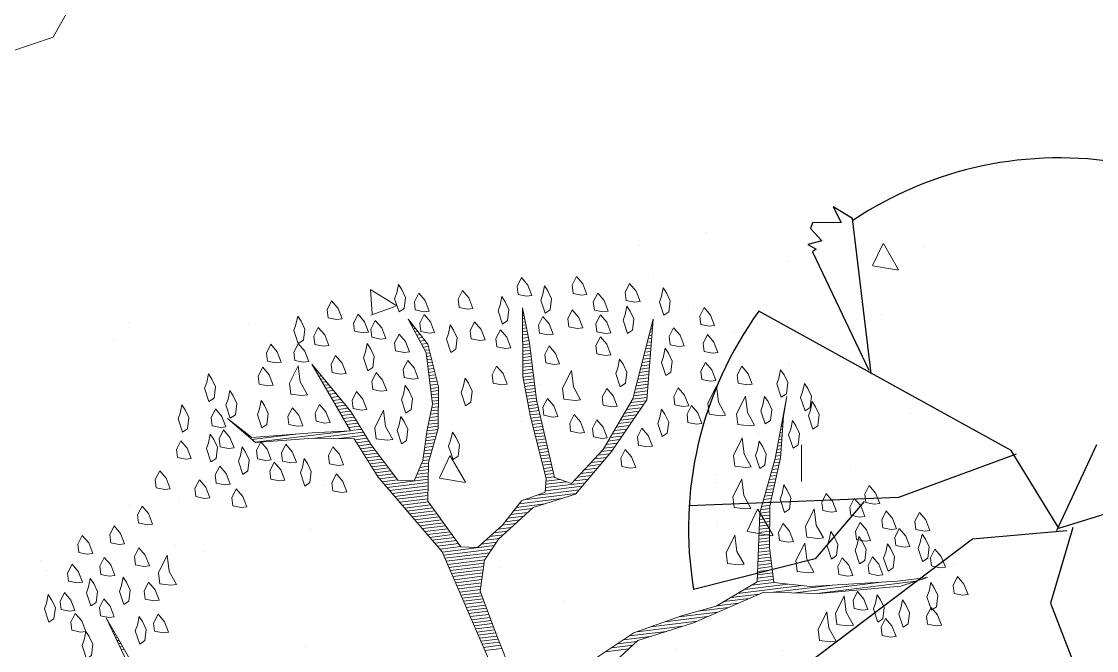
# Model space of a CAD drawing. Header units: millimetres. Extents: x 111 to 1506, y 14 to 566.
# Drawn here: x 298.849 to 301.176, y 81.166 to 82.528 of the extents above; entities that cross this region are included whole.
import ezdxf

# ---------------------------------------------------------------- set-up
doc = ezdxf.new("R2010")
doc.units = ezdxf.units.MM
doc.layers.add('ARBOLES', color=78, linetype='Continuous', lineweight=5)
doc.layers.add('mobiliario', color=45, linetype='Continuous', lineweight=13)
doc.layers.add('fer', color=8, linetype='Continuous')

# ---------------------------------------------------------------- blocks, each defined once
blk = doc.blocks.new('persona 2')
at = {"layer": 'mobiliario', "color": 32, "lineweight": 9}
for p, q in [((768302.5569, 8993267.3259), (768302.6311, 8993267.3463)), ((768302.6311, 8993267.3463), (768302.7096, 8993267.3066))]:
    blk.add_line(p, q, dxfattribs=at)
blk = doc.blocks.new('bloque1')
at = {"layer": 'mobiliario', "xscale": 0.75, "yscale": 0.75, "zscale": 0.75}
blk.add_blockref('persona 2', (-575969.748, -6744931.9903), dxfattribs=at)
blk = doc.blocks.new('A$C772F565F')
at = {"layer": 'mobiliario', "lineweight": 13, "xscale": 1.506646428533565, "yscale": 1.506646428533565, "zscale": 1.506646428533565}
blk.add_blockref('bloque1', (-385.6239, -26.38), dxfattribs=at)
blk = doc.blocks.new('gol')
at = {"layer": 'fer', "color": 97}
for p, q in [((1376.159, 202.6317), (1376.4085, 202.8276)), ((1376.159, 202.6317), (1376.4085, 202.8276)), ((1375.9986, 202.602), (1375.9214, 202.7148)), ((1375.9986, 202.602), (1375.9214, 202.7148)), ((1375.9879, 202.6299), (1376.159, 202.6317)), ((1375.9879, 202.6299), (1376.159, 202.6317)), ((1376.0042, 202.5989), (1375.8011, 202.6271)), ((1376.0042, 202.5989), (1375.8011, 202.6271)), ((1375.9986, 202.6198), (1376.0759, 202.4298)), ((1375.9986, 202.6198), (1376.0759, 202.4298)), ((1375.9986, 202.602), (1375.8679, 202.4536)), ((1375.9986, 202.602), (1375.8679, 202.4536)), ((1375.8724, 202.4666), (1376.0361, 202.2505)), ((1375.8724, 202.4666), (1376.0361, 202.2505)), ((1375.8679, 202.4536), (1375.7387, 201.8433)), ((1375.8679, 202.4536), (1375.7387, 201.8433)), ((1376.0759, 202.4298), (1376.4442, 202.1627)), ((1376.0759, 202.4298), (1376.4442, 202.1627)), ((1376.0361, 202.2505), (1376.1861, 201.8222)), ((1376.0361, 202.2505), (1376.1861, 201.8222)), ((1376.0662, 202.1813), (1376.2163, 202.1169)), ((1376.0662, 202.1813), (1376.2163, 202.1169)), ((1375.7966, 202.1152), (1375.4877, 201.9786)), ((1375.7966, 202.1152), (1375.4877, 201.9786)), ((1375.582, 201.9167), (1375.7912, 202.1084)), ((1375.582, 201.9167), (1375.7912, 202.1084)), ((1376.2163, 202.1169), (1376.3564, 201.8842)), ((1376.2163, 202.1169), (1376.3564, 201.8842)), ((1375.4877, 201.9786), (1375.4758, 201.9311)), ((1375.4877, 201.9786), (1375.4758, 201.9311)), ((1375.4758, 201.9311), (1375.5034, 201.9576)), ((1375.4758, 201.9311), (1375.5034, 201.9576)), ((1375.5034, 201.9576), (1375.5225, 201.8982)), ((1375.5034, 201.9576), (1375.5225, 201.8982)), ((1375.5353, 201.8982), (1375.5533, 201.929)), ((1375.5353, 201.8982), (1375.5533, 201.929)), ((1375.5533, 201.929), (1375.5703, 201.9024)), ((1375.5533, 201.929), (1375.5703, 201.9024)), ((1375.5703, 201.9024), (1375.5745, 201.9226)), ((1375.5703, 201.9024), (1375.5745, 201.9226)), ((1375.5225, 201.8982), (1375.5353, 201.8982)), ((1375.5225, 201.8982), (1375.5353, 201.8982))]:
    blk.add_line(p, q, dxfattribs=at)
for start, end in [(187.0362, 230.8056), (187.0362, 230.8056), (238.0568, 238.7015), (238.0568, 238.7015), (251.0921, 296.4905), (251.0921, 296.4905)]:
    blk.add_arc((1375.9986, 202.602), 0.802, start, end, dxfattribs=at)
blk = doc.blocks.new('*X16')
at = {"color": 0}
for p, q in [((17.5775, 17.92), (17.578, 17.92)), ((17.5814, 17.91), (17.584, 17.91)), ((17.5852, 17.9), (17.59, 17.9)), ((17.9321, 17.9), (17.9348, 17.9)), ((17.9333, 17.91), (17.9341, 17.91)), ((17.5891, 17.89), (17.596, 17.89)), ((17.5929, 17.88), (17.602, 17.88)), ((17.5967, 17.87), (17.608, 17.87)), ((17.9285, 17.87), (17.9371, 17.87)), ((17.9297, 17.88), (17.9364, 17.88)), ((17.9309, 17.89), (17.9356, 17.89)), ((17.6006, 17.86), (17.614, 17.86)), ((17.6044, 17.85), (17.62, 17.85)), ((17.6083, 17.84), (17.626, 17.84)), ((17.6121, 17.83), (17.6285, 17.83)), ((17.9237, 17.83), (17.9402, 17.83)), ((17.9249, 17.84), (17.9395, 17.84)), ((17.9261, 17.85), (17.9387, 17.85)), ((17.9273, 17.86), (17.9379, 17.86)), ((17.2621, 17.82), (17.2622, 17.82)), ((17.2663, 17.81), (17.2685, 17.81)), ((17.2706, 17.8), (17.2748, 17.8)), ((17.616, 17.82), (17.6298, 17.82)), ((17.6191, 17.81), (17.631, 17.81)), ((17.6191, 17.8), (17.6323, 17.8)), ((17.9201, 17.8), (17.9423, 17.8)), ((17.9213, 17.81), (17.9418, 17.81)), ((17.9225, 17.82), (17.941, 17.82)), ((18.3221, 17.8), (18.3275, 17.8)), ((18.3261, 17.81), (18.3296, 17.81)), ((18.33, 17.82), (18.3316, 17.82)), ((17.2748, 17.79), (17.2811, 17.79)), ((17.279, 17.78), (17.2874, 17.78)), ((17.2832, 17.77), (17.2937, 17.77)), ((17.6191, 17.79), (17.6335, 17.79)), ((17.6191, 17.78), (17.6348, 17.78)), ((17.6191, 17.77), (17.636, 17.77)), ((17.9165, 17.77), (17.9423, 17.77)), ((17.9177, 17.78), (17.9423, 17.78)), ((17.9189, 17.79), (17.9423, 17.79)), ((18.3104, 17.77), (18.3213, 17.77)), ((18.3143, 17.78), (18.3234, 17.78)), ((18.3182, 17.79), (18.3254, 17.79)), ((17.2875, 17.76), (17.3001, 17.76)), ((17.2917, 17.75), (17.3064, 17.75)), ((17.2959, 17.74), (17.3127, 17.74)), ((17.3002, 17.73), (17.319, 17.73)), ((17.6191, 17.76), (17.6373, 17.76)), ((17.6191, 17.75), (17.6385, 17.75)), ((17.6191, 17.74), (17.6398, 17.74)), ((17.6191, 17.73), (17.641, 17.73)), ((17.9117, 17.73), (17.9423, 17.73)), ((17.9129, 17.74), (17.9423, 17.74)), ((17.9141, 17.75), (17.9423, 17.75)), ((17.9153, 17.76), (17.9423, 17.76)), ((18.2946, 17.73), (18.313, 17.73)), ((18.2986, 17.74), (18.3151, 17.74)), ((18.3025, 17.75), (18.3171, 17.75)), ((18.3064, 17.76), (18.3192, 17.76)), ((17.3044, 17.72), (17.3253, 17.72)), ((17.3086, 17.71), (17.3316, 17.71)), ((17.3129, 17.7), (17.3379, 17.7)), ((17.6191, 17.72), (17.6423, 17.72)), ((17.6191, 17.71), (17.6435, 17.71)), ((17.6191, 17.7), (17.6445, 17.7)), ((17.9083, 17.7), (17.9423, 17.7)), ((17.9093, 17.71), (17.9423, 17.71)), ((17.9105, 17.72), (17.9423, 17.72)), ((18.2829, 17.7), (18.3068, 17.7)), ((18.2868, 17.71), (18.3089, 17.71)), ((18.2907, 17.72), (18.3109, 17.72)), ((16.9852, 17.68), (16.9856, 17.68)), ((16.9942, 17.67), (16.9956, 17.67)), ((17.0032, 17.66), (17.0056, 17.66)), ((17.3171, 17.69), (17.3443, 17.69)), ((17.3213, 17.68), (17.3506, 17.68)), ((17.3256, 17.67), (17.3569, 17.67)), ((17.3298, 17.66), (17.3632, 17.66)), ((17.6191, 17.69), (17.6431, 17.69)), ((17.6191, 17.68), (17.6418, 17.68)), ((17.6191, 17.67), (17.6405, 17.67)), ((17.6191, 17.66), (17.6391, 17.66)), ((17.909, 17.69), (17.9423, 17.69)), ((17.9097, 17.68), (17.9423, 17.68)), ((17.9103, 17.67), (17.9423, 17.67)), ((17.911, 17.66), (17.9423, 17.66)), ((18.2671, 17.66), (18.2985, 17.66)), ((18.2711, 17.67), (18.3006, 17.67)), ((18.275, 17.68), (18.3027, 17.68)), ((18.2789, 17.69), (18.3047, 17.69)), ((17.0122, 17.65), (17.0156, 17.65)), ((17.0212, 17.64), (17.0256, 17.64)), ((17.0302, 17.63), (17.0356, 17.63)), ((17.334, 17.65), (17.368, 17.65)), ((17.3382, 17.64), (17.3727, 17.64)), ((17.3425, 17.63), (17.3773, 17.63)), ((17.6124, 17.63), (17.6351, 17.63)), ((17.6157, 17.64), (17.6365, 17.64)), ((17.619, 17.65), (17.6378, 17.65)), ((17.9117, 17.65), (17.9423, 17.65)), ((17.9123, 17.64), (17.9423, 17.64)), ((17.913, 17.63), (17.9423, 17.63)), ((18.2554, 17.63), (18.2923, 17.63)), ((18.2593, 17.64), (18.2944, 17.64)), ((18.2632, 17.65), (18.2965, 17.65)), ((17.0392, 17.62), (17.0456, 17.62)), ((17.0482, 17.61), (17.1861, 17.61)), ((17.0572, 17.6), (17.3444, 17.6)), ((17.3467, 17.62), (17.3819, 17.62)), ((17.3509, 17.61), (17.3865, 17.61)), ((17.3552, 17.6), (17.3911, 17.6)), ((17.6024, 17.6), (17.6311, 17.6)), ((17.6057, 17.61), (17.6325, 17.61)), ((17.6091, 17.62), (17.6338, 17.62)), ((17.9137, 17.62), (17.9428, 17.62)), ((17.9143, 17.61), (17.9438, 17.61)), ((17.915, 17.6), (17.9448, 17.6)), ((18.2436, 17.6), (18.2861, 17.6)), ((18.2475, 17.61), (18.2882, 17.61)), ((18.2514, 17.62), (18.2903, 17.62)), ((17.2417, 17.59), (17.3957, 17.59)), ((17.3167, 17.58), (17.4003, 17.58)), ((17.3657, 17.57), (17.405, 17.57)), ((17.3704, 17.56), (17.4096, 17.56)), ((17.5899, 17.56), (17.6219, 17.56)), ((17.5926, 17.57), (17.6261, 17.57)), ((17.5957, 17.58), (17.6285, 17.58)), ((17.5991, 17.59), (17.6298, 17.59)), ((17.9157, 17.59), (17.9459, 17.59)), ((17.9163, 17.58), (17.9469, 17.58)), ((17.9172, 17.57), (17.9479, 17.57)), ((17.9186, 17.56), (17.949, 17.56)), ((18.2164, 17.56), (18.2628, 17.56)), ((18.2241, 17.57), (18.2717, 17.57)), ((18.2317, 17.58), (18.2805, 17.58)), ((18.2394, 17.59), (18.284, 17.59)), ((17.3751, 17.55), (17.4142, 17.55)), ((17.3797, 17.54), (17.4197, 17.54)), ((17.3844, 17.53), (17.4254, 17.53)), ((17.5817, 17.53), (17.6094, 17.53)), ((17.5844, 17.54), (17.6136, 17.54)), ((17.5872, 17.55), (17.6178, 17.55)), ((17.9199, 17.55), (17.95, 17.55)), ((17.9212, 17.54), (17.951, 17.54)), ((17.9225, 17.53), (17.9521, 17.53)), ((18.1935, 17.53), (18.2364, 17.53)), ((18.2011, 17.54), (18.2452, 17.54)), ((18.2088, 17.55), (18.254, 17.55)), ((18.7131, 17.53), (18.7134, 17.53)), ((17.3891, 17.52), (17.4311, 17.52)), ((17.3937, 17.51), (17.4369, 17.51)), ((17.3984, 17.5), (17.4426, 17.5)), ((17.5735, 17.5), (17.5969, 17.5)), ((17.5762, 17.51), (17.6011, 17.51)), ((17.579, 17.52), (17.6053, 17.52)), ((17.9238, 17.52), (17.9531, 17.52)), ((17.9251, 17.51), (17.9541, 17.51)), ((17.9264, 17.5), (17.9552, 17.5)), ((18.1706, 17.5), (18.2099, 17.5)), ((18.1782, 17.51), (18.2187, 17.51)), ((18.1858, 17.52), (18.2276, 17.52)), ((18.7035, 17.5), (18.7048, 17.5)), ((18.7067, 17.51), (18.7077, 17.51)), ((18.7099, 17.52), (18.7105, 17.52)), ((17.4031, 17.49), (17.4483, 17.49)), ((17.4077, 17.48), (17.454, 17.48)), ((17.4124, 17.47), (17.4597, 17.47)), ((17.4171, 17.46), (17.4654, 17.46)), ((17.5566, 17.46), (17.5834, 17.46)), ((17.5623, 17.47), (17.5849, 17.47)), ((17.568, 17.48), (17.5886, 17.48)), ((17.5708, 17.49), (17.5928, 17.49)), ((17.9277, 17.49), (17.9562, 17.49)), ((17.929, 17.48), (17.9572, 17.48)), ((17.9303, 17.47), (17.9583, 17.47)), ((17.9316, 17.46), (17.9593, 17.46)), ((18.14, 17.46), (18.1746, 17.46)), ((18.1476, 17.47), (18.1834, 17.47)), ((18.1553, 17.48), (18.1923, 17.48)), ((18.1629, 17.49), (18.2011, 17.49)), ((18.6908, 17.46), (18.6951, 17.46)), ((18.694, 17.47), (18.6971, 17.47)), ((18.6971, 17.48), (18.6991, 17.48)), ((18.7003, 17.49), (18.7019, 17.49)), ((17.4217, 17.45), (17.4711, 17.45)), ((17.4276, 17.44), (17.4769, 17.44)), ((17.4343, 17.43), (17.4826, 17.43)), ((17.5394, 17.43), (17.5792, 17.43)), ((17.5452, 17.44), (17.5806, 17.44)), ((17.5509, 17.45), (17.582, 17.45)), ((17.9329, 17.45), (17.9604, 17.45)), ((17.9342, 17.44), (17.9614, 17.44)), ((17.9355, 17.43), (17.9624, 17.43)), ((18.1103, 17.43), (18.1467, 17.43)), ((18.1221, 17.44), (18.157, 17.44)), ((18.1323, 17.45), (18.1658, 17.45)), ((18.6812, 17.43), (18.6891, 17.43)), ((18.6844, 17.44), (18.6911, 17.44)), ((18.6876, 17.45), (18.6931, 17.45)), ((17.441, 17.42), (17.5777, 17.42)), ((17.4476, 17.41), (17.5763, 17.41)), ((17.4543, 17.4), (17.5749, 17.4)), ((17.9368, 17.42), (17.9635, 17.42)), ((17.9381, 17.41), (17.9645, 17.41)), ((17.9394, 17.4), (17.9655, 17.4)), ((18.0748, 17.4), (18.1146, 17.4)), ((18.0867, 17.41), (18.1253, 17.41)), ((18.0985, 17.42), (18.136, 17.42)), ((18.6717, 17.4), (18.6831, 17.4)), ((18.6749, 17.41), (18.6851, 17.41)), ((18.6781, 17.42), (18.6871, 17.42)), ((17.461, 17.39), (17.5734, 17.39)), ((17.4676, 17.38), (17.572, 17.38)), ((17.4743, 17.37), (17.5706, 17.37)), ((17.481, 17.36), (17.5692, 17.36)), ((17.9387, 17.36), (18.004, 17.36)), ((17.9407, 17.39), (17.9666, 17.39)), ((17.9407, 17.37), (17.984, 17.37)), ((17.942, 17.38), (17.9676, 17.38)), ((18.0276, 17.36), (18.0717, 17.36)), ((18.0394, 17.37), (18.0824, 17.37)), ((18.0512, 17.38), (18.0931, 17.38)), ((18.063, 17.39), (18.1038, 17.39)), ((18.659, 17.36), (18.6751, 17.36)), ((18.6621, 17.37), (18.6771, 17.37)), ((18.6653, 17.38), (18.6791, 17.38)), ((18.6685, 17.39), (18.6811, 17.39)), ((17.4876, 17.35), (17.5695, 17.35)), ((17.4943, 17.34), (17.5751, 17.34)), ((17.501, 17.33), (17.5807, 17.33)), ((17.9087, 17.33), (18.0396, 17.33)), ((17.9347, 17.34), (18.0503, 17.34)), ((17.9367, 17.35), (18.061, 17.35)), ((18.6471, 17.33), (18.6656, 17.33)), ((18.6513, 17.34), (18.6692, 17.34)), ((18.6555, 17.35), (18.6727, 17.35)), ((17.5076, 17.32), (17.5862, 17.32)), ((17.5143, 17.31), (17.5918, 17.31)), ((17.521, 17.3), (17.5973, 17.3)), ((17.8387, 17.3), (17.9283, 17.3)), ((17.8487, 17.31), (17.9816, 17.31)), ((17.8637, 17.32), (18.0288, 17.32)), ((18.6345, 17.3), (18.6551, 17.3)), ((18.6387, 17.31), (18.6586, 17.31)), ((18.6429, 17.32), (18.6621, 17.32)), ((17.5276, 17.29), (17.6029, 17.29)), ((17.5343, 17.28), (17.6084, 17.28)), ((17.541, 17.27), (17.614, 17.27)), ((17.5476, 17.26), (17.6195, 17.26)), ((17.7987, 17.26), (17.845, 17.26)), ((17.8087, 17.27), (17.859, 17.27)), ((17.8187, 17.28), (17.873, 17.28)), ((17.8287, 17.29), (17.887, 17.29)), ((18.6176, 17.26), (18.6409, 17.26)), ((18.6218, 17.27), (18.6445, 17.27)), ((18.626, 17.28), (18.648, 17.28)), ((18.6303, 17.29), (18.6515, 17.29)), ((17.5543, 17.25), (17.6251, 17.25)), ((17.561, 17.24), (17.6307, 17.24)), ((17.5676, 17.23), (17.6362, 17.23)), ((17.7599, 17.23), (17.803, 17.23)), ((17.7741, 17.24), (17.817, 17.24)), ((17.7884, 17.25), (17.831, 17.25)), ((18.605, 17.23), (18.6303, 17.23)), ((18.6092, 17.24), (18.6339, 17.24)), ((18.6134, 17.25), (18.6374, 17.25)), ((17.5743, 17.22), (17.6418, 17.22)), ((17.581, 17.21), (17.6473, 17.21)), ((17.5876, 17.2), (17.6529, 17.2)), ((17.717, 17.2), (17.7653, 17.2)), ((17.7313, 17.21), (17.775, 17.21)), ((17.7456, 17.22), (17.789, 17.22)), ((18.5924, 17.2), (18.6215, 17.2)), ((18.5966, 17.21), (18.6233, 17.21)), ((18.6008, 17.22), (18.6268, 17.22)), ((17.5939, 17.19), (17.7568, 17.19)), ((17.5968, 17.18), (17.7482, 17.18)), ((17.5998, 17.17), (17.7396, 17.17)), ((17.6027, 17.16), (17.731, 17.16)), ((18.5837, 17.16), (18.6162, 17.16)), ((18.5853, 17.17), (18.6175, 17.17)), ((18.5868, 17.18), (18.6189, 17.18)), ((18.5884, 17.19), (18.6202, 17.19)), ((17.6056, 17.15), (17.7225, 17.15)), ((17.6085, 17.14), (17.7189, 17.14)), ((17.6115, 17.13), (17.7161, 17.13)), ((18.5789, 17.13), (18.6122, 17.13)), ((18.5805, 17.14), (18.6135, 17.14)), ((18.5821, 17.15), (18.6149, 17.15)), ((16.5321, 17.11), (16.5325, 17.11)), ((16.5355, 17.1), (16.5367, 17.1)), ((17.6144, 17.12), (17.7134, 17.12)), ((17.6173, 17.11), (17.7107, 17.11)), ((17.6203, 17.1), (17.7079, 17.1)), ((18.5742, 17.1), (18.6082, 17.1)), ((18.5758, 17.11), (18.6095, 17.11)), ((18.5774, 17.12), (18.6109, 17.12)), ((16.5388, 17.09), (16.5409, 17.09)), ((16.5421, 17.08), (16.5451, 17.08)), ((16.5454, 17.07), (16.5493, 17.07)), ((16.5488, 17.06), (16.5535, 17.06)), ((17.6232, 17.09), (17.7052, 17.09)), ((17.6261, 17.08), (17.7025, 17.08)), ((17.629, 17.07), (17.6998, 17.07)), ((17.632, 17.06), (17.697, 17.06)), ((18.5679, 17.06), (18.6056, 17.06)), ((18.5695, 17.07), (18.6056, 17.07)), ((18.571, 17.08), (18.6056, 17.08)), ((18.5726, 17.09), (18.6069, 17.09)), ((16.5521, 17.05), (16.5577, 17.05)), ((16.5554, 17.04), (16.5619, 17.04)), ((16.5588, 17.03), (16.566, 17.03)), ((17.6349, 17.05), (17.6968, 17.05)), ((17.6378, 17.04), (17.6992, 17.04)), ((17.6407, 17.03), (17.7015, 17.03)), ((18.5632, 17.03), (18.6056, 17.03)), ((18.5647, 17.04), (18.6056, 17.04)), ((18.5663, 17.05), (18.6056, 17.05)), ((16.5621, 17.02), (16.5702, 17.02)), ((16.5654, 17.01), (16.5744, 17.01)), ((17.6437, 17.02), (17.7039, 17.02)), ((17.6466, 17.01), (17.7062, 17.01)), ((17.6495, 17), (17.7086, 17)), ((18.5582, 17), (18.6056, 17)), ((18.5598, 17.01), (18.6056, 17.01)), ((18.5615, 17.02), (18.6056, 17.02)), ((17.6524, 16.99), (17.7109, 16.99)), ((17.6554, 16.98), (17.7133, 16.98)), ((17.6583, 16.97), (17.7156, 16.97)), ((17.6612, 16.96), (17.718, 16.96)), ((18.5125, 16.96), (18.6485, 16.96)), ((18.5353, 16.97), (18.6056, 16.97)), ((18.5548, 16.98), (18.6056, 16.98)), ((18.5565, 16.99), (18.6056, 16.99)), ((17.6642, 16.95), (17.7204, 16.95)), ((17.6671, 16.94), (17.7227, 16.94)), ((17.67, 16.93), (17.7251, 16.93)), ((18.4439, 16.93), (18.523, 16.93)), ((18.4668, 16.94), (18.5567, 16.94)), ((18.4896, 16.95), (18.6918, 16.95)), ((18.6009, 16.94), (18.7864, 16.94)), ((18.6675, 16.93), (18.9464, 16.93)), ((17.6729, 16.92), (17.7274, 16.92)), ((17.6759, 16.91), (17.7298, 16.91)), ((17.6788, 16.9), (17.7324, 16.9)), ((18.2995, 16.9), (18.4217, 16.9)), ((18.3608, 16.91), (18.4555, 16.91)), ((18.4211, 16.92), (18.4892, 16.92)), ((18.7342, 16.92), (19.0449, 16.92)), ((17.6817, 16.89), (17.7351, 16.89)), ((17.6846, 16.88), (17.7378, 16.88)), ((17.6876, 16.87), (17.7404, 16.87)), ((18.1392, 16.86), (18.2561, 16.86)), ((18.1645, 16.87), (18.3086, 16.87)), ((18.2095, 16.88), (18.3542, 16.88)), ((18.2545, 16.89), (18.388, 16.89)), ((18.0792, 16.83), (18.1463, 16.83)), ((18.0992, 16.84), (18.1601, 16.84)), ((18.1192, 16.85), (18.2036, 16.85)), ((18.0592, 16.82), (18.1324, 16.82))]:
    blk.add_line(p, q, dxfattribs=at)
blk = doc.blocks.new('E1E')
at = {"layer": 'ARBOLES', "ltscale": 0.2}
for p, q in [((96.3063, 58.1771), (96.3063, 58.1771)), ((97.0096, 58.183), (97.0096, 58.183)), ((97.032, 58.1625), (97.032, 58.1625)), ((96.7075, 58.0206), (96.7075, 58.0206)), ((96.6306, 58.0145), (96.6306, 58.0145)), ((95.5753, 57.9605), (95.5753, 57.9605)), ((96.8535, 57.957), (96.8535, 57.957)), ((96.7329, 57.9133), (96.7329, 57.9133)), ((95.3825, 57.8989), (95.3825, 57.8989)), ((95.6956, 57.8639), (95.6956, 57.8639)), ((96.3831, 57.8787), (96.3831, 57.8787)), ((95.8816, 57.8288), (95.8816, 57.8288)), ((95.1169, 57.82), (95.1169, 57.82)), ((96.3808, 57.7588), (96.3808, 57.7588)), ((96.0586, 57.7367), (96.0586, 57.7367)), ((96.5308, 57.6837), (96.5308, 57.6837)), ((96.0916, 57.5886), (96.0336, 57.6433)), ((96.1011, 57.6524), (96.0338, 57.644)), ((96.0922, 57.5891), (96.1014, 57.6522)), ((96.5309, 57.6553), (96.5309, 57.6553)), ((94.9516, 57.6149), (94.9516, 57.6149)), ((95.7341, 57.5948), (95.7341, 57.5948)), ((95.2942, 57.551), (95.227, 57.5425)), ((95.2854, 57.4877), (95.2946, 57.5508)), ((95.3729, 57.5622), (95.3729, 57.5622)), ((97.0189, 57.5576), (97.0189, 57.5576)), ((95.2847, 57.4872), (95.2267, 57.5419)), ((96.9955, 57.5021), (96.9955, 57.5021)), ((94.7552, 57.4724), (94.7552, 57.4724)), ((95.4096, 57.4529), (95.4096, 57.4529)), ((95.4163, 57.4332), (95.4163, 57.4332)), ((95.9403, 57.448), (95.9403, 57.448)), ((96.6945, 57.4157), (96.6945, 57.4157)), ((95.2247, 57.2935), (95.1969, 57.385)), ((95.2543, 57.4023), (95.2543, 57.4023)), ((96.4995, 57.3914), (96.4995, 57.3914)), ((95.7535, 57.3323), (95.7535, 57.3323)), ((95.9202, 57.3422), (95.9202, 57.3422)), ((95.0851, 57.311), (95.0851, 57.311)), ((95.3415, 57.2983), (95.3415, 57.2983)), ((96.3968, 57.2987), (96.3421, 57.2587)), ((96.4168, 57.2351), (96.3942, 57.2948)), ((96.37, 57.2738), (96.37, 57.2738)), ((96.2526, 57.2622), (96.2526, 57.2622)), ((96.4161, 57.2358), (96.3388, 57.2555)), ((94.9776, 57.1326), (94.9776, 57.1326)), ((96.0455, 57.1319), (96.0455, 57.1319)), ((95.3165, 57.1024), (95.3165, 57.1024)), ((95.4768, 57.0625), (95.4768, 57.0625)), ((95.5976, 57.0405), (95.5976, 57.0405)), ((95.721, 56.99), (95.721, 56.99)), ((95.1247, 56.908), (95.1247, 56.908)), ((95.7812, 56.9208), (95.7812, 56.9208)), ((95.3965, 56.8481), (95.3965, 56.8481)), ((95.6238, 56.8379), (95.6238, 56.8379)), ((95.1839, 56.7935), (95.1166, 56.785)), ((95.175, 56.7302), (95.1842, 56.7933)), ((95.1744, 56.7297), (95.1164, 56.7844)), ((95.072, 56.7062), (95.072, 56.7062))]:
    blk.add_line(p, q, dxfattribs=at)
for points in [[(96.6509, 58.4184), (96.8252, 58.2544), (96.6733, 58.4206)], [(95.5632, 58.0431), (95.4838, 57.9065), (95.3588, 57.8196), (95.2064, 57.6894), (95.0676, 57.651), (94.8696, 57.5706), (94.8103, 57.5286), (94.8819, 57.5605), (95.0958, 57.6402), (95.189, 57.6583), (95.2267, 57.5738), (95.2571, 57.4704), (95.2673, 57.3425), (95.2913, 57.2362), (95.2985, 57.1849), (95.2803, 57.3482), (95.2773, 57.495), (95.2418, 57.6273), (95.231, 57.6692), (95.3147, 57.761), (95.3935, 57.8117), (95.499, 57.8898), (95.6102, 58.0251)], [(95.7692, 58.0881), (95.8387, 58.0021), (95.9139, 57.9032), (95.9263, 57.8229), (95.9075, 57.76), (95.8454, 57.6544), (95.75, 57.5886), (95.693, 57.4541), (95.6447, 57.3001), (95.6897, 57.0941), (95.6801, 57.308), (95.7154, 57.4563), (95.7681, 57.5655), (95.8158, 57.5633), (95.9193, 57.3834), (95.9802, 57.2468), (96.0243, 57.1651), (95.9714, 57.3364), (95.9215, 57.4311), (95.8354, 57.572), (95.8274, 57.6074), (95.8801, 57.6465), (95.909, 57.7217), (95.9538, 57.7962), (95.9957, 57.8071), (96.1128, 57.719), (96.1404, 57.6221), (96.1426, 57.5296), (96.173, 57.4262), (96.2324, 57.3279), (96.3004, 57.2803), (96.2302, 57.3504), (96.1752, 57.4739), (96.1686, 57.5412), (96.1563, 57.6214), (96.162, 57.6785), (96.2039, 57.6894), (96.2965, 57.6215), (96.3732, 57.5543), (96.5063, 57.4655), (96.3594, 57.6027), (96.4534, 57.6368), (96.5994, 57.694), (96.6746, 57.6651), (96.5871, 57.7041), (96.4476, 57.6498), (96.3442, 57.6194), (96.2553, 57.6966), (96.0383, 57.8338), (95.8415, 58.0658)]]:
    blk.add_lwpolyline(points, dxfattribs=at)
for points in [[(96.8635, 58.326), (96.8642, 58.3419), (96.8432, 58.3715), (96.8331, 58.3592), (96.8382, 58.3303), (96.8534, 58.3137), (96.8657, 58.3036)], [(96.8787, 58.3094), (96.9011, 58.3116), (96.9098, 58.292), (96.9055, 58.2667), (96.8838, 58.2805), (96.8657, 58.3036)], [(96.985, 58.2632), (96.9857, 58.2791), (96.9647, 58.3087), (96.9546, 58.2964), (96.9597, 58.2675), (96.9749, 58.2509), (96.9872, 58.2408)], [(96.7421, 58.2486), (96.7428, 58.2645), (96.7218, 58.2941), (96.7117, 58.2818), (96.7168, 58.2529), (96.732, 58.2363), (96.7443, 58.2261)], [(96.672, 58.2485), (96.6944, 58.2507), (96.7031, 58.2312), (96.6988, 58.2059), (96.6771, 58.2196), (96.659, 58.2427)], [(96.8187, 58.2515), (96.8411, 58.2537), (96.8498, 58.2342), (96.8455, 58.2089), (96.8238, 58.2226), (96.8057, 58.2457)], [(96.9214, 58.266), (96.9438, 58.2682), (96.9525, 58.2487), (96.9481, 58.2234), (96.9264, 58.2371), (96.9084, 58.2602)], [(96.8925, 58.1908), (96.8932, 58.2067), (96.8722, 58.2364), (96.8621, 58.2241), (96.8672, 58.1951), (96.8824, 58.1785), (96.8947, 58.1684)], [(96.8116, 58.1626), (96.8123, 58.1785), (96.7913, 58.2081), (96.7812, 58.1958), (96.7863, 58.1669), (96.8014, 58.1503), (96.8137, 58.1402)], [(96.9243, 58.1894), (96.9467, 58.1916), (96.9554, 58.1721), (96.9511, 58.1468), (96.9294, 58.1605), (96.9113, 58.1836)], [(96.7197, 58.1762), (96.7422, 58.1784), (96.7508, 58.1589), (96.7465, 58.1336), (96.7248, 58.1473), (96.7067, 58.1705)], [(96.8492, 58.1481), (96.8716, 58.1503), (96.8803, 58.1308), (96.8759, 58.1055), (96.8542, 58.1192), (96.8362, 58.1423)], [(96.6887, 58.1235), (96.7176, 58.1285), (96.7292, 58.1025), (96.7206, 58.0519), (96.7032, 58.0909), (96.6757, 58.1177)], [(96.9208, 58.1099), (96.9432, 58.1121), (96.9518, 58.0926), (96.9475, 58.0672), (96.9258, 58.081), (96.9077, 58.1041)], [(96.7704, 58.0975), (96.7928, 58.0997), (96.8015, 58.0802), (96.7972, 58.0549), (96.7755, 58.0686), (96.7574, 58.0917)], [(96.8485, 58.0621), (96.8709, 58.0643), (96.8796, 58.0448), (96.8753, 58.0195), (96.8536, 58.0332), (96.8355, 58.0563)], [(96.7943, 57.9912), (96.8167, 57.9934), (96.8254, 57.9739), (96.8211, 57.9486), (96.7994, 57.9623), (96.7813, 57.9854)], [(96.6715, 57.882), (96.6939, 57.8842), (96.7026, 57.8647), (96.6983, 57.8394), (96.6766, 57.8531), (96.6585, 57.8762)], [(96.7771, 57.89), (96.7995, 57.8922), (96.8082, 57.8727), (96.8038, 57.8474), (96.7821, 57.8611), (96.764, 57.8842)], [(96.5725, 57.8769), (96.5949, 57.879), (96.6036, 57.8595), (96.5993, 57.8342), (96.5776, 57.848), (96.5595, 57.8711)], [(96.6311, 57.8328), (96.6535, 57.835), (96.6622, 57.8155), (96.6578, 57.7902), (96.6362, 57.8039), (96.6181, 57.827)], [(96.7475, 57.7989), (96.7699, 57.8011), (96.7786, 57.7816), (96.7743, 57.7563), (96.7526, 57.77), (96.7345, 57.7931)], [(96.4511, 57.7293), (96.4519, 57.7452), (96.4309, 57.7748), (96.4208, 57.7625), (96.4258, 57.7336), (96.441, 57.717), (96.4533, 57.7069)], [(96.4981, 57.7814), (96.5205, 57.7836), (96.5292, 57.7641), (96.5249, 57.7388), (96.5032, 57.7525), (96.4851, 57.7756)], [(96.6145, 57.7475), (96.6152, 57.7634), (96.5942, 57.793), (96.5841, 57.7807), (96.5892, 57.7518), (96.6044, 57.7352), (96.6167, 57.7251)], [(96.7034, 57.7403), (96.7041, 57.7562), (96.6832, 57.7859), (96.673, 57.7736), (96.6781, 57.7446), (96.6933, 57.728), (96.7056, 57.7179)], [(95.0025, 57.7623), (95.0314, 57.7674), (95.0429, 57.7413), (95.0343, 57.6907), (95.0169, 57.7298), (94.9894, 57.7565)], [(96.3347, 57.7632), (96.3571, 57.7654), (96.3658, 57.7459), (96.3615, 57.7206), (96.3398, 57.7343), (96.3217, 57.7574)], [(96.5473, 57.7409), (96.5697, 57.7431), (96.5784, 57.7236), (96.5741, 57.6983), (96.5524, 57.712), (96.5343, 57.7351)], [(96.6492, 57.7396), (96.6716, 57.7417), (96.6803, 57.7222), (96.676, 57.6969), (96.6543, 57.7107), (96.6362, 57.7338)], [(94.9714, 57.7095), (95.0003, 57.7146), (95.0119, 57.6885), (95.0033, 57.6379), (94.9859, 57.677), (94.9584, 57.7037)], [(96.483, 57.7279), (96.5054, 57.7301), (96.5141, 57.7106), (96.5097, 57.6853), (96.488, 57.699), (96.4699, 57.7221)], [(96.7967, 57.6883), (96.7974, 57.7042), (96.7764, 57.7339), (96.7663, 57.7216), (96.7714, 57.6927), (96.7866, 57.676), (96.7989, 57.6659)], [(94.8565, 57.7051), (94.8789, 57.7072), (94.8876, 57.6877), (94.8832, 57.6624), (94.8616, 57.6761), (94.8435, 57.6993)], [(96.3637, 57.6982), (96.3861, 57.7003), (96.3948, 57.6808), (96.3905, 57.6555), (96.3688, 57.6692), (96.3507, 57.6924)], [(96.6854, 57.6933), (96.7078, 57.6955), (96.7165, 57.676), (96.7122, 57.6507), (96.6905, 57.6644), (96.6724, 57.6875)], [(94.8529, 57.6255), (94.8536, 57.6414), (94.8326, 57.6711), (94.8225, 57.6588), (94.8276, 57.6299), (94.8428, 57.6132), (94.8551, 57.6031)], [(94.9201, 57.6321), (94.9208, 57.648), (94.8999, 57.6776), (94.8898, 57.6653), (94.8948, 57.6364), (94.91, 57.6198), (94.9223, 57.6097)], [(94.9469, 57.6596), (94.9693, 57.6618), (94.978, 57.6423), (94.9736, 57.6169), (94.9519, 57.6307), (94.9339, 57.6538)], [(96.6023, 57.6174), (96.603, 57.6333), (96.582, 57.6629), (96.5719, 57.6506), (96.577, 57.6217), (96.5922, 57.6051), (96.6045, 57.595)], [(96.6883, 57.6167), (96.689, 57.6326), (96.6681, 57.6622), (96.6579, 57.6499), (96.663, 57.621), (96.6782, 57.6044), (96.6905, 57.5943)], [(94.7517, 57.6428), (94.7741, 57.645), (94.7828, 57.6255), (94.7785, 57.6002), (94.7568, 57.6139), (94.7387, 57.637)], [(95.2902, 57.641), (95.3192, 57.6461), (95.3307, 57.6201), (95.3221, 57.5695), (95.3047, 57.6085), (95.2772, 57.6352)], [(96.4946, 57.6317), (96.517, 57.6339), (96.5257, 57.6144), (96.5214, 57.5891), (96.4997, 57.6028), (96.4816, 57.626)], [(96.7541, 57.5914), (96.7548, 57.6073), (96.7339, 57.637), (96.7237, 57.6247), (96.7288, 57.5958), (96.744, 57.5791), (96.7563, 57.569)], [(94.7959, 57.5612), (94.7966, 57.5771), (94.7756, 57.6067), (94.7655, 57.5944), (94.7705, 57.5655), (94.7857, 57.5489), (94.798, 57.5388)], [(95.1103, 57.6076), (95.1392, 57.6127), (95.1508, 57.5867), (95.1421, 57.5361), (95.1248, 57.5751), (95.0973, 57.6019)], [(96.2604, 57.5976), (96.2893, 57.6027), (96.3009, 57.5767), (96.2923, 57.5261), (96.2749, 57.5651), (96.2474, 57.5918)], [(96.4295, 57.6028), (96.452, 57.605), (96.4606, 57.5855), (96.4563, 57.5602), (96.4346, 57.5739), (96.4165, 57.597)], [(95.0105, 57.5866), (95.0329, 57.5888), (95.0416, 57.5693), (95.0373, 57.544), (95.0156, 57.5577), (94.9975, 57.5808)], [(96.1021, 57.5505), (96.1028, 57.5664), (96.0818, 57.596), (96.0717, 57.5837), (96.0768, 57.5548), (96.092, 57.5382), (96.1043, 57.5281)], [(96.2424, 57.5506), (96.2431, 57.5665), (96.2221, 57.5961), (96.212, 57.5838), (96.2171, 57.5549), (96.2322, 57.5383), (96.2445, 57.5282)], [(94.7091, 57.5459), (94.7315, 57.5481), (94.7402, 57.5286), (94.7359, 57.5033), (94.7142, 57.517), (94.6961, 57.5401)], [(94.9361, 57.5613), (94.9585, 57.5634), (94.9672, 57.5439), (94.9629, 57.5186), (94.9412, 57.5323), (94.9231, 57.5555)], [(95.0099, 57.5006), (95.0106, 57.5165), (94.9896, 57.5461), (94.9795, 57.5338), (94.9846, 57.5049), (94.9998, 57.4883), (95.0121, 57.4782)], [(95.0836, 57.51), (95.0843, 57.5259), (95.0633, 57.5556), (95.0532, 57.5433), (95.0583, 57.5144), (95.0735, 57.4977), (95.0858, 57.4876)], [(95.1841, 57.547), (95.2065, 57.5492), (95.2151, 57.5296), (95.2108, 57.5043), (95.1891, 57.5181), (95.171, 57.5412)], [(96.3472, 57.5427), (96.3696, 57.5449), (96.3783, 57.5254), (96.374, 57.5001), (96.3523, 57.5138), (96.3342, 57.5369)], [(96.5069, 57.5515), (96.5358, 57.5566), (96.5474, 57.5306), (96.5388, 57.48), (96.5214, 57.519), (96.4939, 57.5457)], [(96.5995, 57.5537), (96.6219, 57.5559), (96.6306, 57.5364), (96.6262, 57.5111), (96.6045, 57.5248), (96.5865, 57.548)], [(94.9332, 57.4976), (94.934, 57.5135), (94.913, 57.5432), (94.9029, 57.5309), (94.9079, 57.502), (94.9231, 57.4853), (94.9354, 57.4752)], [(95.1125, 57.5151), (95.1414, 57.5202), (95.153, 57.4942), (95.1444, 57.4436), (95.127, 57.4826), (95.0995, 57.5093)], [(94.7865, 57.4946), (94.8089, 57.4968), (94.8176, 57.4773), (94.8133, 57.452), (94.7916, 57.4657), (94.7735, 57.4889)], [(94.8545, 57.447), (94.8552, 57.4629), (94.8342, 57.4925), (94.8241, 57.4802), (94.8292, 57.4513), (94.8444, 57.4347), (94.8567, 57.4246)], [(95.3157, 57.4965), (95.3446, 57.5015), (95.3561, 57.4755), (95.3475, 57.4249), (95.3301, 57.4639), (95.3026, 57.4907)], [(96.2547, 57.4704), (96.2554, 57.4863), (96.2344, 57.5159), (96.2243, 57.5036), (96.2294, 57.4747), (96.2446, 57.4581), (96.2569, 57.448)], [(96.5966, 57.4901), (96.619, 57.4923), (96.6277, 57.4728), (96.6234, 57.4475), (96.6017, 57.4612), (96.5836, 57.4843)], [(94.8906, 57.4709), (94.913, 57.4731), (94.9217, 57.4535), (94.9174, 57.4282), (94.8957, 57.442), (94.8776, 57.4651)], [(94.9933, 57.4854), (95.0157, 57.4876), (95.0243, 57.4681), (95.02, 57.4428), (94.9983, 57.4565), (94.9802, 57.4796)], [(95.2362, 57.4299), (95.2369, 57.4458), (95.2159, 57.4754), (95.2058, 57.4631), (95.2109, 57.4342), (95.2261, 57.4176), (95.2384, 57.4075)], [(95.6337, 57.4822), (95.6561, 57.4844), (95.6648, 57.4649), (95.6605, 57.4396), (95.6388, 57.4533), (95.6207, 57.4764)], [(96.3125, 57.4805), (96.3349, 57.4827), (96.3436, 57.4632), (96.3393, 57.4379), (96.3176, 57.4516), (96.2995, 57.4747)], [(96.4268, 57.469), (96.4492, 57.4712), (96.4578, 57.4517), (96.4535, 57.4264), (96.4318, 57.4401), (96.4137, 57.4633)], [(96.5287, 57.4677), (96.5511, 57.4699), (96.5598, 57.4503), (96.5555, 57.425), (96.5338, 57.4388), (96.5157, 57.4619)], [(94.9369, 57.4369), (94.9593, 57.4391), (94.968, 57.4196), (94.9637, 57.3943), (94.942, 57.408), (94.9239, 57.4311)], [(95.0996, 57.4392), (95.122, 57.4414), (95.1306, 57.4219), (95.1263, 57.3966), (95.1046, 57.4103), (95.0865, 57.4334)], [(95.727, 57.4302), (95.7494, 57.4324), (95.7581, 57.4129), (95.7538, 57.3876), (95.7321, 57.4013), (95.714, 57.4245)], [(95.7877, 57.4339), (95.8102, 57.4361), (95.8188, 57.4166), (95.8145, 57.3913), (95.7928, 57.405), (95.7747, 57.4281)], [(96.1116, 57.4067), (96.1123, 57.4226), (96.0913, 57.4522), (96.0812, 57.4399), (96.0863, 57.411), (96.1015, 57.3944), (96.1138, 57.3842)], [(96.382, 57.3946), (96.3827, 57.4105), (96.3617, 57.4401), (96.3516, 57.4278), (96.3567, 57.3989), (96.3719, 57.3823), (96.3842, 57.3721)], [(94.8531, 57.4152), (94.8755, 57.4174), (94.8842, 57.3978), (94.8798, 57.3725), (94.8581, 57.3863), (94.8401, 57.4094)], [(95.0258, 57.4298), (95.0482, 57.4319), (95.0569, 57.4124), (95.0526, 57.3871), (95.0309, 57.4008), (95.0128, 57.424)], [(95.6085, 57.4164), (95.6309, 57.4186), (95.6396, 57.3991), (95.6353, 57.3738), (95.6136, 57.3875), (95.5955, 57.4106)], [(95.8666, 57.4144), (95.889, 57.4166), (95.8976, 57.3971), (95.8933, 57.3718), (95.8716, 57.3855), (95.8535, 57.4086)], [(96.2432, 57.4263), (96.2656, 57.4285), (96.2743, 57.4089), (96.2699, 57.3836), (96.2482, 57.3974), (96.2302, 57.4205)], [(96.4911, 57.412), (96.5135, 57.4142), (96.5222, 57.3947), (96.5179, 57.3694), (96.4962, 57.3831), (96.4781, 57.4062)], [(96.5757, 57.3795), (96.5764, 57.3954), (96.5555, 57.425), (96.5453, 57.4127), (96.5504, 57.3838), (96.5656, 57.3672), (96.5779, 57.3571)], [(94.9984, 57.3864), (95.0208, 57.3885), (95.0295, 57.369), (95.0252, 57.3437), (95.0035, 57.3575), (94.9854, 57.3806)], [(95.3309, 57.3396), (95.3317, 57.3555), (95.3107, 57.3851), (95.3006, 57.3728), (95.3056, 57.3439), (95.3208, 57.3273), (95.3331, 57.3172)], [(95.3461, 57.3931), (95.375, 57.3982), (95.3866, 57.3722), (95.3779, 57.3216), (95.3606, 57.3606), (95.3331, 57.3873)], [(95.5984, 57.334), (95.5991, 57.3499), (95.5781, 57.3795), (95.568, 57.3672), (95.5731, 57.3383), (95.5883, 57.3217), (95.6006, 57.3116)], [(95.8225, 57.3559), (95.8514, 57.3609), (95.863, 57.3349), (95.8544, 57.2843), (95.837, 57.3233), (95.8095, 57.3501)], [(96.0177, 57.3726), (96.0401, 57.3748), (96.0488, 57.3553), (96.0444, 57.33), (96.0227, 57.3437), (96.0047, 57.3668)], [(96.2851, 57.367), (96.3075, 57.3692), (96.3162, 57.3497), (96.3119, 57.3244), (96.2902, 57.3381), (96.2721, 57.3612)], [(96.3545, 57.3512), (96.377, 57.3533), (96.3856, 57.3338), (96.3813, 57.3085), (96.3596, 57.3223), (96.3415, 57.3454)], [(96.4023, 57.349), (96.4247, 57.3512), (96.4334, 57.3317), (96.429, 57.3064), (96.4073, 57.3201), (96.3893, 57.3432)], [(95.5023, 57.3224), (95.5247, 57.3246), (95.5334, 57.305), (95.5291, 57.2797), (95.5074, 57.2935), (95.4893, 57.3166)], [(95.7264, 57.3442), (95.7488, 57.3464), (95.7575, 57.3269), (95.7531, 57.3016), (95.7314, 57.3153), (95.7134, 57.3384)], [(96.1891, 57.2853), (96.1898, 57.3012), (96.1688, 57.3308), (96.1587, 57.3185), (96.1637, 57.2896), (96.1789, 57.273), (96.1912, 57.2629)], [(96.4782, 57.3361), (96.5006, 57.3383), (96.5093, 57.3187), (96.5049, 57.2934), (96.4833, 57.3072), (96.4652, 57.3303)], [(95.2638, 57.2629), (95.2645, 57.2788), (95.2435, 57.3085), (95.2334, 57.2962), (95.2385, 57.2673), (95.2537, 57.2506), (95.266, 57.2405)], [(96.2375, 57.299), (96.2599, 57.3012), (96.2686, 57.2817), (96.2643, 57.2564), (96.2426, 57.2701), (96.2245, 57.2932)], [(95.3513, 57.224), (95.352, 57.2399), (95.331, 57.2695), (95.3209, 57.2572), (95.326, 57.2283), (95.3412, 57.2117), (95.3535, 57.2015)], [(95.37, 57.2869), (95.3989, 57.2919), (95.4105, 57.2659), (95.4019, 57.2153), (95.3845, 57.2543), (95.357, 57.2811)], [(95.4495, 57.2833), (95.4785, 57.2884), (95.49, 57.2624), (95.4814, 57.2118), (95.464, 57.2508), (95.4365, 57.2775)], [(95.5486, 57.2884), (95.571, 57.2906), (95.5797, 57.2711), (95.5753, 57.2458), (95.5537, 57.2595), (95.5356, 57.2826)], [(95.7409, 57.2416), (95.7416, 57.2575), (95.7206, 57.2871), (95.7105, 57.2748), (95.7156, 57.2459), (95.7308, 57.2293), (95.7431, 57.2192)], [(95.9021, 57.2822), (95.9245, 57.2844), (95.9332, 57.2648), (95.9288, 57.2395), (95.9071, 57.2533), (95.8891, 57.2764)], [(96.0358, 57.2794), (96.0582, 57.2816), (96.0669, 57.262), (96.0626, 57.2367), (96.0409, 57.2505), (96.0228, 57.2736)], [(96.1059, 57.2794), (96.1283, 57.2816), (96.137, 57.2621), (96.1327, 57.2368), (96.111, 57.2505), (96.0929, 57.2736)], [(96.3489, 57.2239), (96.3496, 57.2398), (96.3286, 57.2695), (96.3185, 57.2572), (96.3236, 57.2282), (96.3387, 57.2116), (96.351, 57.2015)], [(95.2291, 57.2007), (95.2298, 57.2166), (95.2088, 57.2463), (95.1987, 57.234), (95.2038, 57.2051), (95.219, 57.1884), (95.2313, 57.1783)], [(96.2671, 57.2499), (96.2896, 57.2521), (96.2982, 57.2326), (96.2939, 57.2073), (96.2722, 57.221), (96.2541, 57.2441)], [(95.6361, 57.1793), (95.6368, 57.1952), (95.6158, 57.2249), (95.6057, 57.2126), (95.6108, 57.1837), (95.626, 57.167), (95.6383, 57.1569)], [(95.7814, 57.2206), (95.8038, 57.2228), (95.8125, 57.2033), (95.8082, 57.178), (95.7865, 57.1917), (95.7684, 57.2149)], [(95.9404, 57.2135), (95.9628, 57.2157), (95.9715, 57.1962), (95.9672, 57.1709), (95.9455, 57.1846), (95.9274, 57.2077)], [(96.0821, 57.1753), (96.0829, 57.1912), (96.0619, 57.2208), (96.0518, 57.2085), (96.0568, 57.1796), (96.072, 57.163), (96.0843, 57.1529)], [(96.1602, 57.2101), (96.1826, 57.2122), (96.1913, 57.1927), (96.187, 57.1674), (96.1653, 57.1812), (96.1472, 57.2043)], [(95.2624, 57.161), (95.2631, 57.1769), (95.2421, 57.2065), (95.232, 57.1942), (95.2371, 57.1653), (95.2523, 57.1487), (95.2646, 57.1386)], [(95.3318, 57.1451), (95.3325, 57.1611), (95.3115, 57.1907), (95.3014, 57.1784), (95.3065, 57.1495), (95.3217, 57.1329), (95.334, 57.1227)], [(95.407, 57.1864), (95.4294, 57.1886), (95.4381, 57.1691), (95.4337, 57.1438), (95.412, 57.1575), (95.3939, 57.1806)], [(95.5002, 57.2045), (95.5226, 57.2067), (95.5313, 57.1872), (95.527, 57.1619), (95.5053, 57.1756), (95.4872, 57.1988)], [(95.7981, 57.1657), (95.8205, 57.1679), (95.8292, 57.1484), (95.8248, 57.1231), (95.8031, 57.1368), (95.785, 57.1599)], [(95.8718, 57.1752), (95.8942, 57.1773), (95.9029, 57.1578), (95.8986, 57.1325), (95.8769, 57.1463), (95.8588, 57.1694)], [(95.9839, 57.116), (95.9846, 57.1319), (95.9636, 57.1615), (95.9535, 57.1492), (95.9586, 57.1203), (95.9738, 57.1037), (95.9861, 57.0936)], [(95.5162, 57.1337), (95.5386, 57.1359), (95.5472, 57.1164), (95.5429, 57.0911), (95.5212, 57.1048), (95.5031, 57.1279)], [(95.6058, 57.1424), (95.6282, 57.1446), (95.6369, 57.1251), (95.6326, 57.0998), (95.6109, 57.1135), (95.5928, 57.1367)], [(95.7634, 57.1035), (95.7641, 57.1194), (95.7431, 57.149), (95.733, 57.1368), (95.7381, 57.1078), (95.7533, 57.0912), (95.7656, 57.0811)], [(96.0229, 57.1333), (96.0453, 57.1355), (96.054, 57.116), (96.0497, 57.0907), (96.028, 57.1044), (96.0099, 57.1275)], [(95.8212, 57.1137), (95.8436, 57.1159), (95.8523, 57.0964), (95.848, 57.071), (95.8263, 57.0848), (95.8082, 57.1079)], [(95.5451, 57.0687), (95.5675, 57.0709), (95.5762, 57.0513), (95.5719, 57.026), (95.5502, 57.0398), (95.5321, 57.0629)], [(95.6868, 57.0305), (95.6875, 57.0464), (95.6666, 57.076), (95.6564, 57.0637), (95.6615, 57.0348), (95.6767, 57.0182), (95.689, 57.008)], [(95.749, 57.0659), (95.7714, 57.0681), (95.7801, 57.0486), (95.7757, 57.0233), (95.7541, 57.037), (95.736, 57.0601)], [(95.887, 57.0884), (95.9094, 57.0906), (95.9181, 57.0711), (95.9138, 57.0458), (95.8921, 57.0595), (95.874, 57.0826)]]:
    blk.add_lwpolyline(points, close=True, dxfattribs=at)
at = {"layer": 'ARBOLES', "ltscale": 0.2, "xscale": 0.8372139817761642, "yscale": 0.8372139817761642, "zscale": 0.8372139817761642, "rotation": 204.0028523145856}
blk.add_blockref('*X16', (103.6395, 76.9735), dxfattribs=at)

msp = doc.modelspace()

# ---------------------------------------------------------------- block references
at = {"lineweight": 100, "rotation": 253.0024052467934}
msp.add_blockref('gol', (509.59111, 1456.54823), dxfattribs=at)
at = {"layer": 'ARBOLES', "color": 0, "xscale": 0.8310831642732953, "yscale": 0.8310831642732953, "zscale": 0.8310831642732953, "rotation": 163.0024052467934}
msp.add_blockref('E1E', (390.14002, 104.01212), dxfattribs=at)
at = {"layer": 'mobiliario', "lineweight": 13, "rotation": 225.4084452548969}
msp.add_blockref('A$C772F565F', (299.18427, 84.93206), dxfattribs=at)

doc.saveas('drawing.dxf')
